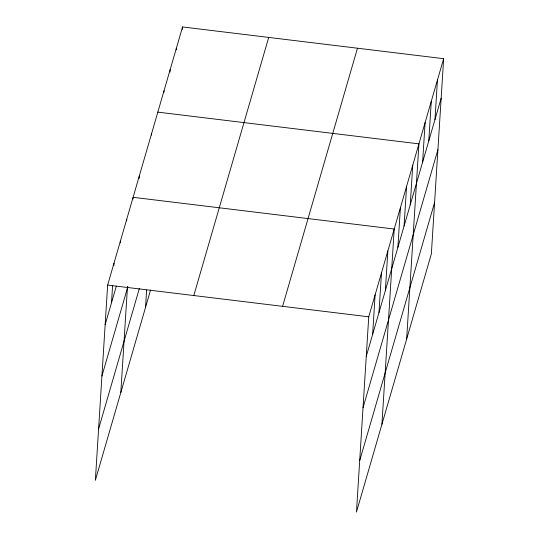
<?xml version="1.0" encoding="UTF-8"?>
<svg xmlns="http://www.w3.org/2000/svg" width="539" height="539" viewBox="0 0 539 539"><rect width="100%" height="100%" fill="white"/><g stroke="black" fill="none" stroke-linecap="round" stroke-linejoin="round"><path stroke-width="0.81" d="M443.644 58.684L368.743 316.804L356.461 512.05L431.355 253.93L443.644 58.684L182.539 26.95L107.645 285.07L95.356 480.316L150.57 290.022M111.519 302.729L112.604 285.407M113.85 265.606L114.005 263.133M120.271 242.84L120.372 241.189M126.638 220.902L126.739 219.252M120.824 392.554L127.487 286.62M133.005 198.958L133.106 197.314L394.211 229.041L381.929 424.287M139.129 178.49L139.284 176.017M151.54 135.073L151.641 133.423M145.537 307.378L146.635 289.982M163.896 92.486L164.004 90.835M170.021 72.017L170.183 69.538M176.253 49.898L176.361 48.247M182.384 29.423L182.539 26.95M372.624 334.463L375.11 294.867M378.984 312.526L381.477 272.923M385.351 290.582L387.844 250.985M397.897 247.347L400.389 207.751M404.075 226.05L406.568 186.454M410.253 204.759L412.746 165.156M406.642 339.105L418.924 143.859L157.819 112.132M422.616 162.165L425.103 122.569M428.795 140.874L431.281 101.271M434.973 119.577L437.466 79.974M105.152 324.673L116.289 286.276M101.918 376.033L127.844 286.694M98.59 428.956L139.385 288.352M193.804 295.547L268.705 37.42M282.584 306.334L357.478 48.207M366.257 356.407L441.151 98.28M363.023 407.767L437.917 149.647M359.695 460.69L434.589 202.563M107.645 285.07L368.743 316.804"/></g></svg>
